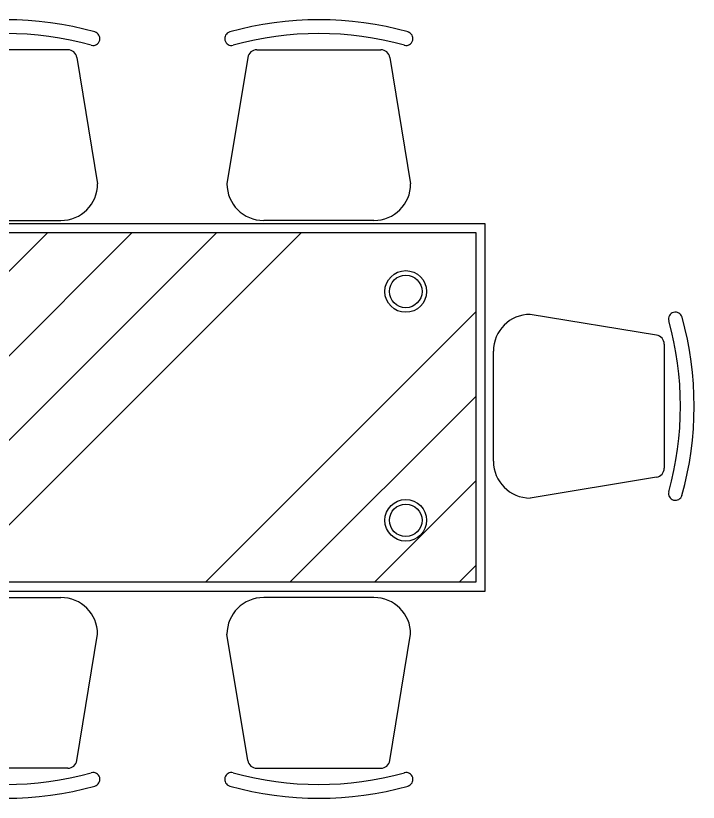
# Model space of a CAD drawing. Header units: millimetres. Extents: x -19544 to 18495, y -4339 to 34334.
# Drawn here: x -13658 to -12172, y 3695 to 5408 of the extents above; entities that cross this region are included whole.
import ezdxf

# ---------------------------------------------------------------- set-up
doc = ezdxf.new("R2010")
doc.units = ezdxf.units.MM
doc.layers.add('布置', color=7, linetype='Continuous')

# ---------------------------------------------------------------- blocks, each defined once
blk = doc.blocks.new('ghj')
at = {"layer": '布置'}
h = blk.add_hatch(dxfattribs=at)
h.set_pattern_fill('ANSI34', color=256, scale=41, style=0)
h.set_pattern_definition([(45, (-23510.26, 8269), (-552.3, 552.3), []), (45, (-23326.2, 8269), (-552.3, 552.3), []), (45, (-23142.1, 8269), (-552.3, 552.3), []), (45, (-22958, 8269), (-552.3, 552.3), [])])
h.paths.add_polyline_path([(-22219.8, 8518.7), (-22219.8, 9278.7), (-23579.8, 9278.7), (-23579.8, 8518.7)])
h.paths.add_polyline_path([(-22327.5, 8652.7, -1), (-22418.2, 8652.7, -1)], flags=16)
h.paths.add_polyline_path([(-22337.5, 8652.7, -1), (-22408.2, 8652.7, -1)], flags=0)
h.paths.add_polyline_path([(-22418.2, 9151.2, -1), (-22327.5, 9151.2, -1)], flags=16)
h.paths.add_polyline_path([(-22408.2, 9151.2, -1), (-22337.5, 9151.2, -1)], flags=0)
h.paths.add_polyline_path([(-23377.8, 8652.7, -1), (-23468.6, 8652.7, -1)], flags=16)
h.paths.add_polyline_path([(-23387.8, 8652.7, -1), (-23458.6, 8652.7, -1)], flags=0)
h.paths.add_polyline_path([(-23468.6, 9151.2, -1), (-23377.8, 9151.2, -1)], flags=16)
h.paths.add_polyline_path([(-23458.6, 9151.2, -1), (-23387.8, 9151.2, -1)], flags=0)
for p, q in [((-23108.6, 9677.6), (-23378.8, 9677.6)), ((-22697.3, 9677.6), (-22427.1, 9677.6)), ((-23398.5, 9660.9), (-23443.7, 9385.8)), ((-23088.9, 9660.9), (-23043.7, 9385.8)), ((-22717, 9660.9), (-22762.2, 9385.8)), ((-22407.4, 9660.9), (-22362.2, 9385.8)), ((-23363.7, 9305.8), (-23123.7, 9305.8)), ((-22442.2, 9305.8), (-22682.2, 9305.8)), ((-22199.8, 9298.7), (-23599.8, 9298.7)), ((-23599.8, 9298.7), (-23599.8, 8498.7)), ((-22199.8, 8498.7), (-22199.8, 9298.7)), ((-23599.5, 9056.1), (-23324.5, 9101.3)), ((-21827.1, 9056.1), (-22102.1, 9101.3)), ((-23616.3, 9036.4), (-23616.3, 8766.2)), ((-21810.3, 9036.4), (-21810.3, 8766.2)), ((-23244.5, 8781.3), (-23244.5, 9021.3)), ((-22182.1, 8781.3), (-22182.1, 9021.3)), ((-23599.5, 8746.5), (-23324.5, 8701.3)), ((-21827.1, 8746.5), (-22102.1, 8701.3)), ((-23599.8, 8498.7), (-22199.8, 8498.7)), ((-23363.7, 8484.6), (-23123.7, 8484.6)), ((-22442.2, 8484.6), (-22682.2, 8484.6)), ((-23398.5, 8129.5), (-23443.7, 8404.6)), ((-23088.9, 8129.5), (-23043.7, 8404.6)), ((-22717, 8129.5), (-22762.2, 8404.6)), ((-22407.4, 8129.5), (-22362.2, 8404.6)), ((-23108.6, 8112.8), (-23378.8, 8112.8)), ((-22697.3, 8112.8), (-22427.1, 8112.8))]:
    blk.add_line(p, q, dxfattribs=at)
blk.add_lwpolyline([(-23579.8, 8518.7), (-22219.8, 8518.7), (-22219.8, 9278.7), (-23579.8, 9278.7)], close=True, dxfattribs=at)
for centre, radius in [((-23423.2, 9151.2), 45.4), ((-23423.2, 9151.2), 35.4), ((-22372.9, 9151.2), 45.4), ((-22372.9, 9151.2), 35.4), ((-23423.2, 8652.7), 45.4), ((-23423.2, 8652.7), 35.4), ((-22372.9, 8652.7), 45.4), ((-22372.9, 8652.7), 35.4)]:
    blk.add_circle(centre, radius, dxfattribs=at)
for centre, radius, start, end in [((-23243.7, 9018.7), 724.3, 74.4701, 105.577), ((-22562.2, 9018.7), 724.3, 74.423, 105.5299), ((-23433.6, 9702.1), 15, 105.4901, 284.2842), ((-23053.7, 9702.1), 15, 255.7158, 74.5099), ((-22752.1, 9702.1), 15, 105.4901, 284.2842), ((-22372.3, 9702.1), 15, 255.7158, 74.5099), ((-23243.7, 9019.1), 693.9, 74.4325, 105.5675), ((-22562.2, 9019.1), 693.9, 74.4325, 105.5675), ((-23378.8, 9657.6), 20, 90, 170.6717), ((-23108.6, 9657.6), 20, 9.3283, 90), ((-22697.3, 9657.6), 20, 90, 170.6717), ((-22427.1, 9657.6), 20, 9.3283, 90), ((-23363.7, 9385.8), 80, 180, 270), ((-23123.7, 9385.8), 80, 270, 0), ((-22682.2, 9385.8), 80, 180, 270), ((-22442.2, 9385.8), 80, 270, 0), ((-23640.7, 9091.2), 15, 345.7158, 164.5099), ((-23324.5, 9021.3), 80, 0, 90), ((-22102.1, 9021.3), 80, 90, 180), ((-21785.9, 9091.2), 15, 15.4901, 194.2842), ((-22957.3, 8901.3), 724.3, 164.4701, 195.577), ((-22957.7, 8901.3), 693.9, 164.4325, 195.5675), ((-22468.9, 8901.3), 693.9, 344.4325, 15.5675), ((-22469.3, 8901.3), 724.3, 344.423, 15.5299), ((-23596.3, 9036.4), 20, 99.3283, 180), ((-21830.3, 9036.4), 20, 0, 80.6717), ((-23324.5, 8781.3), 80, 270, 0), ((-22102.1, 8781.3), 80, 180, 270), ((-23596.3, 8766.2), 20, 180, 260.6717), ((-21830.3, 8766.2), 20, 279.3283, 0), ((-23640.7, 8711.3), 15, 195.4901, 14.2842), ((-21785.9, 8711.3), 15, 165.7158, 344.5099), ((-23363.7, 8404.6), 80, 90, 180), ((-23123.7, 8404.6), 80, 0, 90), ((-22682.2, 8404.6), 80, 90, 180), ((-22442.2, 8404.6), 80, 0, 90), ((-23378.8, 8132.8), 20, 189.3283, 270), ((-23108.6, 8132.8), 20, 270, 350.6717), ((-22697.3, 8132.8), 20, 189.3283, 270), ((-22427.1, 8132.8), 20, 270, 350.6717), ((-23433.6, 8088.4), 15, 75.7158, 254.5099), ((-23243.7, 8771.4), 693.9, 254.4325, 285.5675), ((-23053.7, 8088.4), 15, 285.4901, 104.2842), ((-22752.1, 8088.4), 15, 75.7158, 254.5099), ((-22562.2, 8771.4), 693.9, 254.4325, 285.5675), ((-22372.3, 8088.4), 15, 285.4901, 104.2842), ((-23243.7, 8771.7), 724.3, 254.423, 285.5299), ((-22562.2, 8771.7), 724.3, 254.4701, 285.577)]:
    blk.add_arc(centre, radius, start, end, dxfattribs=at)

msp = doc.modelspace()

# ---------------------------------------------------------------- block references
at = {"layer": '布置'}
msp.add_blockref('ghj', (9563.967, -4343.721), dxfattribs=at)

doc.saveas('drawing.dxf')
